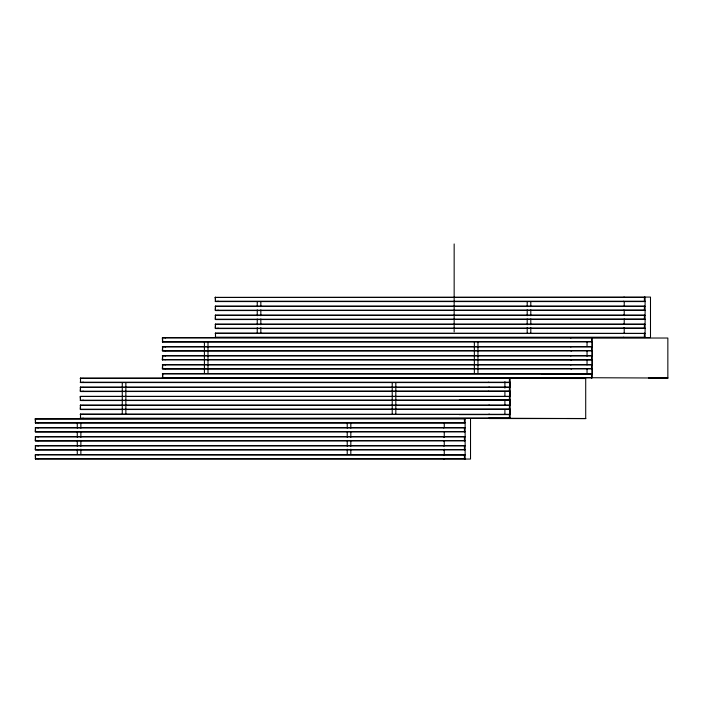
<?xml version="1.0" encoding="UTF-8"?>
<svg xmlns="http://www.w3.org/2000/svg" width="703" height="703" viewBox="0 0 703 703"><rect width="100%" height="100%" fill="white"/><g stroke="black" fill="none" stroke-linecap="round" stroke-linejoin="round"><path stroke-width="1.05" d="M35.15 422.696L465.131 422.696L464.411 423.057L35.519 423.057L35.15 418.918L510.123 418.197L510.123 378.425L509.403 378.065L509.403 382.564L80.511 382.564L80.511 378.065L592.26 377.704L592.26 359.62L162.279 359.708L162.648 355.569L591.539 355.569L592.26 355.929L592.26 359.708L591.539 360.068L162.279 359.708M488.523 418.197L585.713 418.557L585.713 378.522L493.928 378.425M667.85 378.003L648.728 378.003L667.85 378.065L667.85 338.029L162.279 337.932L162.648 342.071L592.26 341.711L162.279 341.711M35.519 418.557L35.519 423.057M35.519 427.556L35.519 432.055L465.131 431.695L35.15 431.695L35.519 427.556L464.411 427.556L465.131 427.916L35.15 427.916M38.322 422.696L37.848 422.696M35.519 436.554L35.519 441.053L465.131 440.693L35.15 440.693L35.519 436.554L464.411 436.554L465.131 436.915L35.15 436.915M35.519 445.553L35.519 450.052L465.131 449.692L35.15 449.692L35.519 445.553L464.411 445.553L465.131 445.913L35.15 445.913M38.322 440.693L37.848 440.693M35.519 459.05L35.15 454.911L465.131 454.911L35.519 454.551L35.519 459.05L470.527 459.05L470.527 418.557M38.322 449.692L37.848 449.692M38.322 458.69L37.848 458.69M80.511 378.065L80.511 382.564M80.511 387.063L80.511 391.562L510.123 391.202L80.142 391.202L80.511 387.063L509.403 387.063L510.123 387.423L80.142 387.423M83.314 382.204L82.84 382.204M80.511 400.561L80.142 396.422L510.123 396.422L80.414 396.422L80.511 400.561L510.123 400.2L459.305 400.112M83.314 391.202L82.84 391.202M80.511 405.06L80.511 409.559L510.123 409.199L80.142 409.199L80.511 405.06L509.403 405.06L510.123 405.42L80.142 405.42M83.314 400.2L82.84 400.2M80.511 414.058L80.511 418.557L80.511 414.058L510.123 414.419L80.142 414.419M83.314 418.197L82.84 418.197M215.118 301.218L645.099 301.218L644.379 301.578L215.496 301.578L215.118 297.439L650.495 297.079L650.495 337.572L162.648 337.572L162.648 342.071M162.648 346.57L162.648 351.069L592.26 350.709L162.279 350.709L162.648 346.57L591.539 346.57L592.26 346.93L162.279 346.93M162.648 355.569L162.648 360.068M165.451 350.709L164.977 350.709M162.648 364.567L162.648 369.066L592.26 368.706L162.279 368.706L162.648 364.567L591.539 364.567L592.26 364.927L162.279 364.927M165.451 359.708L164.977 359.708M162.648 373.565L162.648 378.065L162.648 373.565L592.26 373.926L162.279 373.926M165.451 368.706L164.977 368.706M215.496 297.079L215.496 301.578M215.496 306.077L215.496 310.577L645.099 310.216L215.118 310.216L215.496 306.077L644.379 306.077L645.099 306.438L215.118 306.438M218.29 301.218L217.816 301.218M215.496 315.076L215.496 319.575L645.099 319.215L215.118 319.215L215.496 315.076L644.379 315.076L645.099 315.436L215.118 315.436M218.29 310.216L217.816 310.216M215.496 324.074L215.496 328.573L645.099 328.213L215.118 328.213L215.496 324.074L644.379 324.074L645.099 324.435L215.118 324.435M215.496 333.073L215.496 337.572L215.496 333.073L645.099 333.433L215.118 333.433M218.29 328.213L217.816 328.213M82.84 378.425L83.314 378.425M37.848 427.916L38.322 427.916M82.84 387.423L83.314 387.423M37.848 436.915L38.322 436.915M37.848 445.913L38.322 445.913M82.84 405.42L83.314 405.42M37.848 454.911L38.322 454.911M82.84 414.419L83.314 414.419M164.977 337.932L165.451 337.932M164.977 346.93L165.451 346.93M217.816 297.439L218.29 297.439M164.977 355.929L165.451 355.929M164.977 364.927L165.451 364.927M217.816 315.436L218.29 315.436M217.816 324.435L218.29 324.435M217.816 333.433L218.29 333.433M623.499 297.439L624.22 297.079M570.66 337.932L571.381 337.572M623.499 315.436L624.22 315.076M488.523 387.423L489.244 387.063M570.66 346.93L571.381 346.57M623.499 324.435L624.22 324.074M509.403 382.564L510.123 382.204L80.142 382.204M570.66 355.929L571.381 355.569M623.499 333.433L624.22 333.073M443.531 427.916L444.252 427.556M488.523 405.42L489.244 405.06M570.66 364.927L571.381 364.567M443.531 436.915L444.252 436.554M488.523 414.419L489.244 414.058M443.531 445.913L444.252 445.553M443.531 454.911L444.252 454.551M570.66 377.704L580.775 377.854M571.381 378.065L582.866 377.871M489.244 418.557L585.713 418.557M215.118 297.439L645.099 297.439L644.379 297.079L644.379 301.578M215.118 337.212L645.099 337.212L644.379 337.572L644.379 333.073M162.279 355.929L592.26 355.929L592.26 337.932L591.539 337.572L591.539 342.071M541.442 374.11L592.26 374.11M162.279 377.704L592.26 377.704M80.142 378.425L510.123 378.425M80.142 400.2L510.123 400.2M459.305 414.603L510.123 414.603M80.142 418.197L510.123 418.197M566.592 418.496L585.713 418.496M35.15 418.918L465.131 418.918L464.411 418.557L464.411 423.057M35.15 458.69L465.131 458.69L464.411 459.05L464.411 454.551M591.372 377.731L667.85 378.065M623.499 301.218L624.22 301.578M623.499 310.216L624.22 310.577M623.499 328.213L624.22 328.573M623.499 337.212L624.22 337.572M570.66 350.709L571.381 351.069M570.66 359.708L571.381 360.068M570.66 368.706L571.381 369.066M578.472 377.704L579.193 378.065M488.523 382.204L489.244 382.564M488.523 391.202L489.244 391.562M488.523 400.2L489.244 400.561M443.531 422.696L444.252 423.057M443.531 440.693L444.252 441.053M443.531 449.692L444.252 450.052M443.531 458.69L444.252 459.05M645.099 297.079L645.099 337.572M644.379 306.077L644.379 310.577M644.379 315.076L644.379 319.575M644.379 324.074L644.379 328.573M624.22 301.455L624.22 305.84M624.22 310.216L624.22 315.682M624.22 318.969L624.22 324.443M624.22 327.721L624.22 333.196M592.084 341.711L592.084 346.93M592.084 350.709L592.084 355.929M592.084 359.62L592.084 364.927M592.084 368.706L592.084 374.11M591.539 346.57L591.539 351.069M591.539 355.569L591.539 360.068M591.539 364.567L591.539 369.066M591.539 373.565L591.539 378.065M587.04 342.317L587.04 346.605M587.04 350.894L587.04 356.254M587.04 359.479L587.04 364.839M587.04 369.128L587.04 373.416M530.8 301.578L530.8 306.649M530.8 309.856L530.8 315.77M530.8 318.96L530.8 324.804M530.8 327.642L530.8 333.073M527.197 301.578L527.197 306.649M527.197 309.856L527.197 315.77M527.197 318.96L527.197 324.804M527.197 327.642L527.197 333.073M509.947 382.204L509.947 387.423M509.947 391.202L509.947 396.422M509.947 400.112L509.947 405.42M509.947 409.199L509.947 414.603M509.403 387.063L509.403 391.562M509.403 396.061L509.403 400.561M509.403 405.06L509.403 409.559M509.403 414.058L509.403 418.557M504.903 381.738L504.903 388.17M504.903 391.386L504.903 395.675M504.903 399.972L504.903 405.332M504.903 409.621L504.903 413.909M477.961 342.071L477.961 373.565M474.358 342.071L474.358 373.565M465.131 418.557L465.131 459.05M464.411 427.556L464.411 432.055M464.411 436.554L464.411 441.053M464.411 445.553L464.411 450.052M454.156 243.95L454.156 331.86M444.252 422.942L444.252 427.319M444.252 431.695L444.252 437.169M444.252 440.447L444.252 445.922M444.252 449.208L444.252 454.674M395.824 382.564L395.824 414.058M392.221 382.564L392.221 414.058M350.823 423.057L350.823 428.127M350.823 431.747L350.823 437.248M350.823 440.368L350.823 446.282M350.823 449.12L350.823 454.551M347.229 423.057L347.229 428.127M347.229 431.747L347.229 437.248M347.229 440.368L347.229 446.282M347.229 449.12L347.229 454.551M260.839 301.578L260.839 306.649M260.839 309.856L260.839 315.77M260.839 318.96L260.839 324.804M260.839 327.642L260.839 333.073M257.245 301.578L257.245 306.649M257.245 309.856L257.245 315.77M257.245 318.96L257.245 324.804M257.245 327.642L257.245 333.073M208 342.071L208 373.565M204.406 342.071L204.406 373.565M125.863 382.564L125.863 414.058M122.269 382.564L122.269 414.058M80.871 423.057L80.871 428.127M80.871 431.747L80.871 437.248M80.871 440.368L80.871 446.282M80.871 449.12L80.871 454.551M77.277 423.057L77.277 428.127M77.277 431.747L77.277 437.248M77.277 440.368L77.277 446.282M77.277 449.12L77.277 454.551"/></g></svg>
